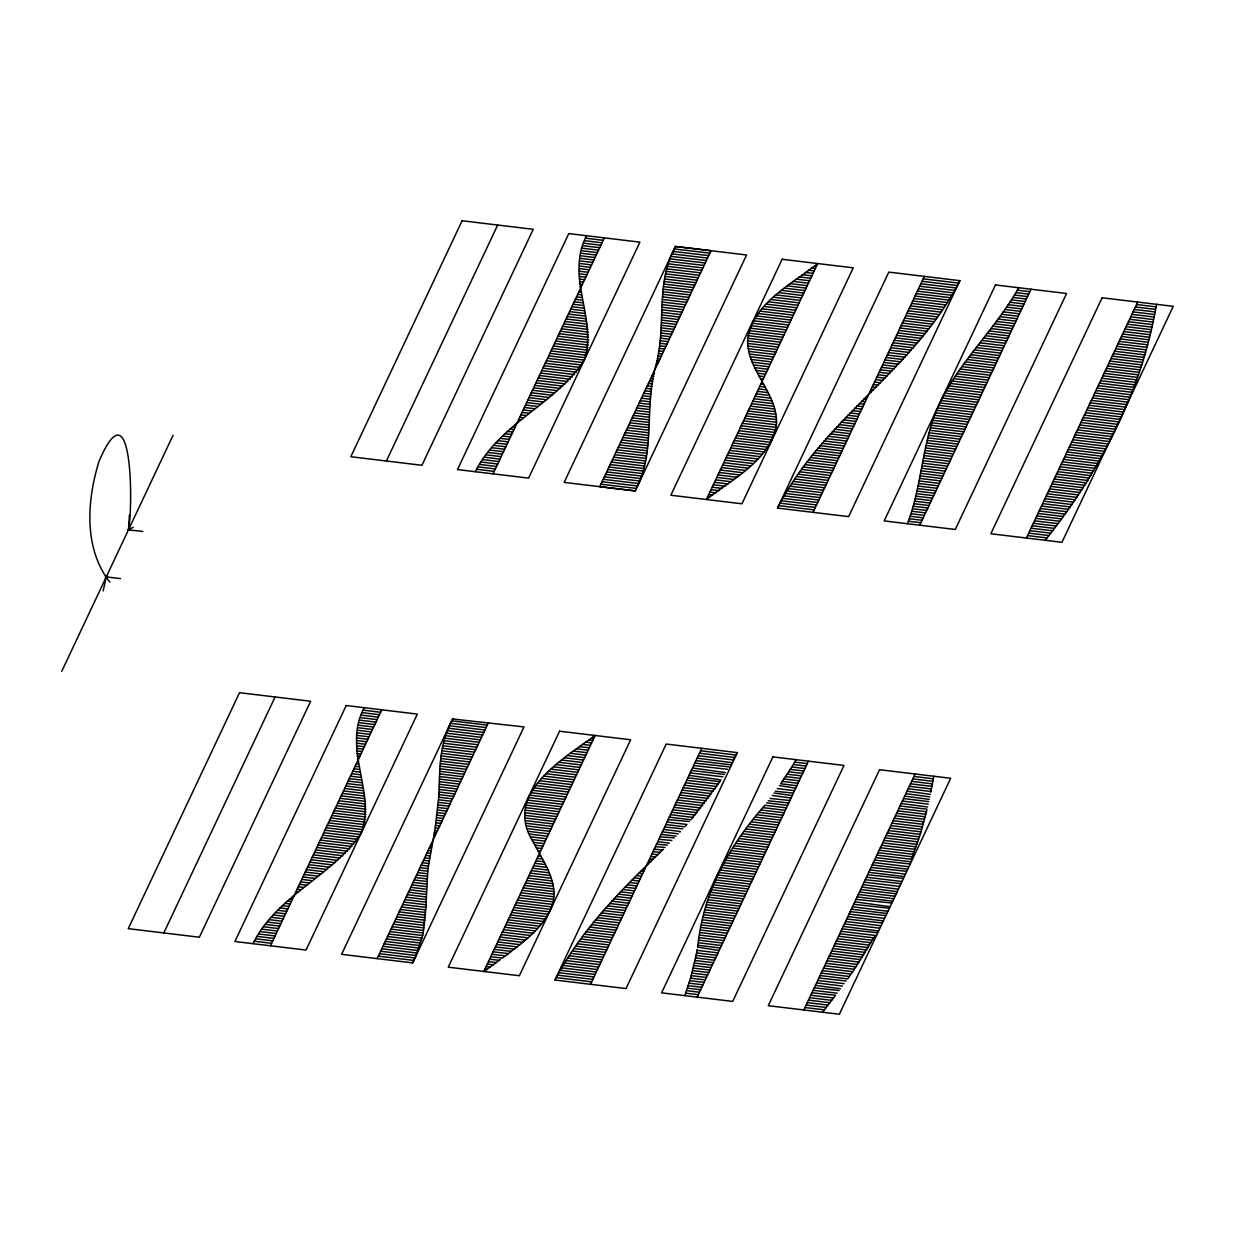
<?xml version="1.0" encoding="UTF-8"?>
<svg xmlns="http://www.w3.org/2000/svg" width="1235" height="1235" viewBox="0 0 1235 1235"><rect width="100%" height="100%" fill="white"/><g stroke="black" fill="none" stroke-linecap="round" stroke-linejoin="round"><path stroke-width="1.5" d="M475.274 471.693C499.449 423.25 555.719 404.215 584.248 360.126C597.848 319.587 565.059 276.609 586.563 235.731M364.248 707.701C341.817 748.534 376.86 792.901 360.913 833.61C331.891 876.557 276.547 895.637 252.959 943.663M594.112 735.365A17.599 11.13 -7.6 0 1 591.997 737.712C559.548 761.053 502.861 795.556 533.659 842.702C543.323 861.798 559.347 882.654 552.153 905.317C544.234 927.392 523.887 941.441 506.149 955.319M434.72 830.8L427.912 869.27L425.967 905.718M439.058 793.657C439.614 770.254 439.567 745.739 450.111 724.204M656.387 363.615C666.437 325.098 655.137 282.383 675.653 246.521L711.005 250.705L599.716 486.683L635.083 490.851C656.649 451.717 643.558 405.219 656.387 363.615L657.684 363.769M425.952 906.366L423.003 934.262L415.454 957.063M435.013 829.21L439.027 794.306M747.576 340.829C751.899 303.239 791.218 284.868 817.678 263.549L706.389 499.511C732.571 478.701 769.899 460.856 776.444 424.825C778.204 393.579 747.731 371.704 747.576 340.829L779.47 344.658M129.413 515.026L128.517 529.707L133.148 527.283M128.579 528.75C132.778 511.491 133.658 380.426 99.047 461.226C86.99 500.298 83.347 547.923 109.822 582.148M933.814 776.244L933.166 779.748M697.821 946.566C702.761 892.998 729.422 845.234 764.588 805.56M907.478 523.717C922.715 484.645 921.557 440.988 939.82 402.934C960.259 360.713 995.904 328.495 1018.767 287.74M434.782 830.476L437.422 830.8M697.698 947.199L719.187 950.425M697.266 949.422L696.633 952.586M930.989 790.848L933.042 780.381M1045.18 540.297C1099.783 471.894 1141.773 391.171 1156.485 304.319M930.928 791.172L930.742 792.114M696.571 952.911L716.856 955.35M696.509 953.219L696.324 954.176M930.295 794.337L906.999 791.203M696.185 954.809L690.828 977.209L684.761 995.642M929.77 796.868L905.842 793.657M929.245 799.4L904.684 796.127M928.211 804.155L902.368 801.036M103.184 590.839L106.272 576.899L120.49 578.613M927.578 806.995L901.21 803.491M927.068 809.203L900.037 805.961M926.775 810.469L919.951 835.308L911.09 859.884M910.334 861.737L875.692 857.569M909.454 863.913L874.534 860.039M908.296 866.692L873.377 862.493M907.246 869.162L872.219 864.948M906.32 871.323L871.061 867.402M903.217 878.425L867.587 874.781M900.871 883.658L865.272 879.691M900.022 885.495L899.605 886.421L864.114 882.161M898.324 889.2L862.941 884.615M897.181 891.655L861.783 887.07M896.764 892.581L896.332 893.492M896.039 894.109L895.607 895.035M61.75 671.3L173.039 435.322M163.807 932.934L275.096 696.972M386.385 460.995L497.674 225.032M270.465 945.778L381.754 709.801M493.058 473.839L604.347 237.861M452.875 718.369L341.586 954.331L412.706 962.899L523.995 726.921L452.689 718.986M377.138 958.622L488.427 722.645M483.811 971.451L595.1 735.489M554.932 980.019L666.221 744.041L737.326 752.609L626.037 988.571L554.932 980.019C581.469 929.276 622.502 888.49 663.349 849.217M777.51 508.079L888.799 272.101L959.904 280.669L848.615 516.631L777.51 508.079C822.217 419.653 915.197 369.08 959.904 280.669M590.484 984.295L701.773 748.317M813.062 512.355L924.351 276.378M697.158 997.139L808.446 761.161M919.735 525.199L1031.024 289.222M803.831 1009.968L915.12 774.005M1026.409 538.028L1137.697 302.066M893.862 898.725L858.31 894.449M450.266 723.895L452.381 719.604M415.315 957.372L412.583 962.883M892.689 901.179L857.152 896.903M891.809 903.017L855.994 899.358M890.034 906.706L854.836 901.812M889.277 908.234L853.678 904.282M887.78 911.307L852.52 906.737M737.326 752.609L733.605 759.293M886.715 913.452L851.347 909.192M796.05 759.664L793.673 763.925M885.634 915.598L850.189 911.646M884.245 918.346L849.032 914.101M883.01 920.801L847.874 916.571M881.898 922.931L846.716 919.025M877.714 930.866L843.243 926.404M876.726 932.703L842.085 928.859M853.323 970.803L875.214 935.435L840.927 931.313M732.895 760.513L733.42 759.602M731.645 762.628L697.142 758.151M730.379 764.758L695.984 760.621M729.113 766.873L694.811 763.076M792.561 765.746L793.302 764.527L806.131 766.071M727.631 769.297L693.653 765.53M792.191 766.348L780.69 783.793L796.853 785.738M725.578 772.616L692.495 767.985M720.962 779.856L689.022 775.364M720.576 780.458L719.588 781.956M719.187 782.558L691.677 818.867M852.706 971.698L823.529 968.178M852.505 971.991L851.038 974.091L822.371 970.648M850.622 974.693L849.773 975.882M779.424 785.599L795.695 788.192M848.707 977.379L849.356 976.484L821.213 973.103M848.291 977.981L847.642 978.876L820.055 975.557M777.294 788.578L794.537 790.662M846.145 980.976L818.898 978.012M775.333 791.264L793.379 793.117M774.021 793.055L792.222 795.572M840.448 988.726L815.424 985.391M772.261 795.448L791.048 798.026M839.105 990.516L814.251 987.846M770.023 798.428L789.891 800.496M837.098 993.187L813.093 990.3M768.216 800.805L788.733 802.951M835.524 995.271L811.935 992.77M835.076 995.873L825.289 1008.655M824.841 1009.257L822.525 1012.221M690.905 819.747L669.308 817.153M689.377 821.507L668.15 819.608M686.784 824.44L666.993 822.062M686.537 824.733L685.487 825.906M684.684 826.786L665.835 824.517M682.832 828.839L664.677 826.987M679.867 832.05L680.408 831.479L663.519 829.441M678.247 833.81L662.361 831.896M674.387 837.886L660.046 836.805M671.871 840.51L658.888 839.275M669.339 843.119L657.715 841.73M667.348 845.157L656.557 844.184M665.063 847.488L655.399 846.639M497.396 961.725L491.221 966.187A63.355 40.045 -7.6 0 1 490.048 967.005L485.772 970.37A20.347 12.859 -7.6 0 0 484.799 971.574M504.266 956.708L505.408 955.875L491.931 954.254M503.51 957.264L502.367 958.098L490.774 956.708M500.468 959.502L498.168 961.17M129.582 529.614L127.467 529.8L142.751 531.42M674.372 248.976L709.847 253.16M673.152 251.415L708.689 255.63M672.01 253.885L707.531 258.084M670.945 256.355L706.374 260.539M669.941 258.825L705.216 262.993M669.015 261.311L704.058 265.448M668.166 263.811L702.9 267.918M667.394 266.312L701.742 270.372M666.668 268.829L700.585 272.827M666.02 271.345L699.411 275.281M665.433 273.861L698.254 277.751M664.909 276.393L697.096 280.206M664.445 278.94L695.938 282.661M664.029 281.487L694.78 285.115M663.658 284.035L693.622 287.57M663.349 286.597L692.464 290.04M663.071 289.16L691.307 292.494M662.855 291.722L690.149 294.949M662.655 294.3L688.991 297.403M662.5 296.879L687.833 299.873M662.361 299.457L686.66 302.328M662.238 302.035L685.502 304.783M662.145 304.613L684.344 307.237M662.053 307.206L683.187 309.692M661.975 309.784L682.029 312.162M661.898 312.378L680.871 314.616M661.821 314.956L679.713 317.071M661.728 317.549L678.555 319.525M661.636 320.127L677.398 321.995M661.528 322.705L676.24 324.45M661.404 325.284L675.066 326.904M661.25 327.862L673.909 329.359M661.08 330.44L672.751 331.814M660.895 333.018L671.593 334.284M660.663 335.58L670.435 336.738M660.416 338.143L669.277 339.193M660.123 340.706L668.12 341.647M659.814 343.268L666.962 344.117M659.475 345.815L665.804 346.572M659.104 348.378L664.646 349.026M658.703 350.925L663.488 351.481M658.286 353.472L662.315 353.951M657.838 356.004L661.157 356.406M657.375 358.551L659.999 358.86M656.881 361.083L658.842 361.315M653.053 373.603L654.349 373.757M651.895 376.073L653.855 376.304M650.737 378.527L653.361 378.836M649.564 380.982L652.898 381.368M648.406 383.437L652.45 383.915M647.248 385.891L652.018 386.462M646.09 388.361L651.632 389.01M644.932 390.816L651.246 391.557M643.775 393.27L650.907 394.119M642.617 395.725L650.598 396.667M641.459 398.195L650.32 399.229M640.301 400.649L650.073 401.807M639.143 403.104L649.842 404.37M637.97 405.559L649.641 406.948M636.812 408.013L649.471 409.511M635.654 410.483L649.332 412.089M634.497 412.938L649.209 414.667M633.339 415.392L649.101 417.26M632.181 417.847L649.008 419.838M631.023 420.317L648.915 422.432M629.865 422.771L648.838 425.01M628.708 425.226L648.761 427.603M627.55 427.68L648.684 430.181M626.392 430.135L648.591 432.759M625.219 432.605L648.498 435.353M624.061 435.06L648.375 437.931M622.903 437.514L648.236 440.509M621.745 439.969L648.082 443.087M620.587 442.439L647.881 445.665M619.43 444.893L647.649 448.228M618.272 447.348L647.387 450.79M617.114 449.802L647.078 453.353M615.956 452.257L646.708 455.9M614.798 454.727L646.291 458.447M613.625 457.182L645.828 460.979M612.467 459.636L645.303 463.511M611.31 462.091L644.716 466.043M610.152 464.561L644.068 468.559M608.994 467.015L643.342 471.075M607.836 469.47L642.571 473.576M606.678 471.924L641.721 476.077M605.52 474.379L640.795 478.562M604.363 476.849L639.792 481.033M603.205 479.304L638.727 483.502M602.047 481.758L637.584 485.957M600.874 484.213L636.365 488.412M585.699 238.216L603.174 240.331M814.56 265.772L816.567 266.004M923.193 278.848L958.53 283.093M1017.331 290.179L1029.867 291.676M1136.54 304.52L1155.991 306.867M584.865 240.717L602.016 242.786M811.457 267.995L815.409 268.474M922.036 281.302L957.14 285.517M1015.88 292.602L1028.709 294.131M1135.382 306.975L1155.497 309.398M584.093 243.218L600.858 245.24M808.354 270.218L814.251 270.928M920.878 283.757L955.72 287.956M1014.398 295.011L1027.551 296.601M1134.209 309.429L1155.003 311.93M583.368 245.734L599.701 247.695M805.251 272.441L813.093 273.383M919.72 286.211L954.3 290.379M1012.885 297.434L1026.393 299.055M1133.051 311.899L1154.493 314.477M582.704 248.25L598.543 250.165M802.179 274.664L811.92 275.837M918.562 288.681L952.864 292.803M1011.357 299.843L1025.22 301.51M1131.893 314.354L1153.999 317.009M582.086 250.782L597.385 252.619M799.122 276.902L810.762 278.292M917.404 291.136L951.413 295.227M1009.782 302.251L1024.062 303.964M1130.735 316.808L1153.49 319.541M581.531 253.299L596.227 255.074M796.096 279.125L809.604 280.762M916.231 293.59L949.931 297.65M1008.192 304.659L1022.904 306.434M1129.577 319.263L1152.981 322.088M581.021 255.846L595.069 257.528M793.102 281.364L808.446 283.216M915.073 296.045L948.434 300.059M1006.571 307.067L1021.746 308.889M1128.419 321.717L1152.456 324.62M580.589 258.393L593.912 259.983M790.153 283.618L807.289 285.671M913.915 298.5L946.936 302.482M1004.935 309.46L1020.589 311.344M1127.262 324.188L1151.931 327.151M580.203 260.94L592.754 262.453M787.251 285.856L806.131 288.125M912.758 300.969L945.392 304.891M1003.268 311.853L1019.431 313.798M1126.104 326.642L1151.39 329.683M579.879 263.503L591.596 264.907M784.379 288.11L804.973 290.596M911.6 303.424L943.849 307.299M1001.57 314.246L1018.273 316.253M1124.946 329.097L1150.835 332.215M579.632 266.065L590.423 267.362M781.585 290.364L803.815 293.05M910.442 305.879L942.259 309.707M999.856 316.639L1017.115 318.723M1123.788 331.551L1150.264 334.747M579.431 268.643L589.265 269.817M778.837 292.633L802.657 295.505M909.284 308.333L940.669 312.115M998.127 319.031L1015.957 321.177M1122.615 334.021L1149.692 337.278M579.308 271.221L588.107 272.287M776.167 294.918L801.5 297.959M908.126 310.803L939.048 314.524M996.383 321.424L1014.799 323.632M1121.457 336.476L1149.09 339.795M579.23 273.815L586.949 274.741M773.573 297.203L800.342 300.414M906.969 313.258L937.396 316.916M994.607 323.802L1013.626 326.086M1120.299 338.93L1148.473 342.327M579.23 276.408L585.791 277.196M771.057 299.488L799.168 302.884M905.811 315.712L935.713 319.309M992.817 326.179L1012.468 328.556M1119.142 341.385L1147.84 344.843M579.292 279.017L584.634 279.65M768.633 301.803L798.011 305.338M904.653 318.167L934.015 321.702M991.026 328.572L1011.311 331.011M1117.984 343.839L1147.191 347.359M579.416 281.626L583.476 282.12M766.302 304.119L796.853 307.793M903.48 320.621L932.286 324.095M989.204 330.949L1010.153 333.465M1116.826 346.309L1146.512 349.875M579.601 284.251L582.318 284.575M764.079 306.45L795.695 310.247M902.322 323.091L930.526 326.472M987.383 333.326L1008.995 335.92M1115.668 348.764L1145.818 352.392M579.863 286.875L581.16 287.029M761.98 308.796L794.537 312.717M901.164 325.546L928.735 328.865M985.545 335.704L1007.837 338.39M1114.51 351.219L1145.107 354.908M759.988 311.143L793.379 315.172M900.006 328.001L926.929 331.242M983.708 338.081L1006.679 340.845M1113.352 353.673L1144.366 357.409M578.829 291.939L580.527 292.155M758.136 313.52L792.222 317.627M898.848 330.455L925.077 333.62M981.871 340.459L1005.522 343.299M1112.195 356.143L1143.625 359.925M577.671 294.409L580.944 294.795M756.407 315.913L791.064 320.081M897.691 332.925L923.209 335.997M980.019 342.821L1004.364 345.754M1111.037 358.598L1142.838 362.426M576.513 296.863L581.392 297.45M754.801 318.321L789.906 322.536M896.533 335.38L921.31 338.359M978.166 345.198L1003.206 348.208M1109.864 361.052L1142.035 364.927M575.356 299.318L581.901 300.105M753.365 320.745L788.748 325.006M895.375 337.834L919.38 340.721M976.329 347.575L1002.048 350.678M1108.706 363.507L1141.217 367.428M574.198 301.772L582.426 302.76M752.069 323.184L787.59 327.46M894.217 340.289L917.42 343.083M974.477 349.953L1000.875 353.133M1107.548 365.961L1140.384 369.913M573.04 304.242L582.997 305.431M750.926 325.639L786.417 329.915M893.059 342.743L915.428 345.445M972.64 352.33L999.717 355.587M1106.39 368.431L1139.519 372.414M571.882 306.697L583.584 308.102M749.954 328.124L785.259 332.369M891.886 345.213L913.421 347.791M970.818 354.707L998.559 358.042M1105.232 370.886L1138.624 374.9M570.724 309.151L584.186 310.772M749.136 330.625L784.101 334.839M890.728 347.668L911.368 350.153M969.012 357.085L997.401 360.512M1104.075 373.341L1137.728 377.401M569.567 311.606L584.788 313.443M748.503 333.141L782.944 337.294M889.571 350.123L909.3 352.5M967.206 359.462L996.244 362.966M1102.917 375.795L1136.802 379.886M568.409 314.06L585.375 316.114M748.024 335.688L781.786 339.749M888.413 352.577L907.2 354.846M965.415 361.855L995.086 365.421M1101.759 378.265L1135.86 382.356M567.251 316.53L585.961 318.784M747.715 338.251L780.628 342.203M887.255 355.047L905.085 357.193M963.655 364.232L993.928 367.876M1100.601 380.72L1134.888 384.841M566.078 318.985L586.517 321.44M886.097 357.502L902.939 359.524M961.911 366.625L992.77 370.33M1099.443 383.174L1133.915 387.327M564.92 321.44L587.026 324.095M747.623 343.423L778.312 347.128M884.939 359.956L900.763 361.855M960.197 369.018L991.612 372.8M1098.285 385.629L1132.912 389.797M563.762 323.894L587.505 326.75M747.823 346.047L777.155 349.582M883.781 362.411L898.571 364.201M958.499 371.411L990.455 375.255M1097.112 388.099L1131.893 392.282M562.604 326.364L587.906 329.405M748.194 348.687L775.997 352.037M882.624 364.865L896.363 366.533M956.847 373.804L989.297 377.709M1095.954 390.553L1130.874 394.752M561.446 328.819L588.246 332.045M748.719 351.357L774.824 354.491M881.466 367.335L894.125 368.848M955.211 376.212L988.124 380.164M1094.797 393.008L1129.824 397.222M560.289 331.273L588.493 334.67M749.398 354.028L773.666 356.961M880.308 369.79L891.886 371.179M953.605 378.605L986.966 382.634M1093.639 395.462L1128.775 399.692M559.131 333.728L588.647 337.278M750.216 356.73L772.508 359.416M879.135 372.244L889.617 373.51M952.046 381.028L985.808 385.088M1092.481 397.917L1127.694 402.162M557.973 336.182L588.694 339.887M751.173 359.447L771.35 361.87M877.977 374.699L887.332 375.826M950.518 383.437L984.65 387.543M1091.323 400.387L1126.613 404.632M556.815 338.652L588.616 342.481M752.254 362.164L770.192 364.325M876.819 377.169L885.032 378.157M949.036 385.86L983.492 389.998M1090.165 402.842L1125.517 407.102M555.657 341.107L588.431 345.044M753.443 364.912L769.034 366.78M875.661 379.624L882.716 380.473M947.585 388.284L982.334 392.452M1089.008 405.296L1124.421 409.557M554.5 343.562L588.107 347.606M754.724 367.659L767.877 369.25M874.504 382.078L880.401 382.788M946.18 390.708L981.177 394.922M1087.85 407.751L1123.31 412.027M553.326 346.016L587.644 350.153M756.098 370.423L766.719 371.704M873.346 384.533L878.07 385.104M944.821 393.147L980.019 397.377M1086.692 410.221L1122.183 414.481M552.168 348.486L587.026 352.67M757.534 373.202L765.561 374.159M872.188 386.987L875.738 387.42M943.509 395.57L978.861 399.831M1085.519 412.675L1121.056 416.951M551.011 350.941L586.255 355.186M759.016 375.965L764.403 376.613M871.03 389.457L873.392 389.735M942.228 398.025L977.703 402.286M1084.361 415.13L1119.913 419.406M549.853 353.395L585.328 357.671M760.544 378.759L763.245 379.083M869.872 391.912L871.061 392.051M941.008 400.48L976.53 404.756M1083.203 417.584L1118.756 421.861M548.695 355.85L584.248 360.126M939.82 402.934L975.372 407.21M1082.045 420.039L1117.598 424.331M547.537 358.304L583.013 362.581M760.914 383.992L763.616 384.317M866.368 396.682L867.541 396.821M938.677 405.389L974.214 409.665M1080.887 422.509L1116.44 426.785M546.379 360.774L581.623 365.004M759.757 386.447L765.129 387.095M864.021 398.998L866.383 399.291M937.597 407.859L973.057 412.119M1079.73 424.963L1115.267 429.24M545.222 363.229L580.064 367.428M758.599 388.901L766.626 389.874M861.675 401.313L865.226 401.745M936.547 410.329L971.899 414.574M1078.572 427.418L1114.093 431.694M544.064 365.683L578.366 369.821M757.441 391.372L768.062 392.637M859.344 403.629L864.068 404.2M935.543 412.799L970.741 417.044M1077.414 429.873L1112.905 434.149M542.906 368.138L576.513 372.183M756.283 393.826L769.436 395.401M857.013 405.944L862.91 406.655M934.586 415.284L969.583 419.499M1076.256 432.343L1111.716 436.603M541.733 370.608L574.522 374.545M755.125 396.281L770.717 398.164M854.697 408.26L861.752 409.109M933.675 417.77L968.425 421.953M1075.098 434.797L1110.512 439.058M540.575 373.063L572.392 376.891M753.967 398.735L771.906 400.896M852.382 410.591L860.594 411.579M932.811 420.271L967.267 424.408M1073.941 437.252L1109.292 441.512M539.417 375.517L570.138 379.222M752.81 401.205L772.986 403.629M850.081 412.907L859.437 414.034M931.977 422.756L966.11 426.878M1072.767 439.706L1108.073 443.952M538.259 377.972L567.776 381.522M751.652 403.66L773.944 406.346M847.797 415.238L858.279 416.488M931.175 425.272L964.952 429.332M1071.61 442.161L1106.838 446.406M537.101 380.426L565.306 383.823M750.479 406.114L774.762 409.032M845.543 417.554L857.121 418.943M930.434 427.773L963.779 431.787M1070.452 444.631L1105.587 448.861M535.944 382.896L562.728 386.123M749.321 408.569L775.441 411.718M843.289 419.885L855.963 421.413M929.708 430.289L962.621 434.241M1069.294 447.085L1104.322 451.3M534.786 385.351L560.088 388.392M748.163 411.039L775.966 414.373M841.05 422.216L854.79 423.867M929.013 432.79L961.463 436.696M1068.136 449.54L1103.056 453.739M533.628 387.805L557.356 390.661M747.005 413.493L776.336 417.013M838.843 424.547L853.632 426.322M928.365 435.322L960.305 439.166M1066.978 451.995L1101.759 456.178M532.47 390.26L554.577 392.931M745.847 415.948L776.537 419.638M836.651 426.878L852.474 428.777M927.732 437.838L959.147 441.621M1065.82 454.465L1100.462 458.633M531.312 392.73L551.736 395.185M744.69 418.403L776.568 422.246M834.474 429.209L851.316 431.247M927.13 440.37L957.989 444.075M1064.663 456.919L1099.135 461.072M530.155 395.185L548.865 397.438M743.532 420.857L776.444 424.825M832.328 431.555L850.159 433.701M926.559 442.886L956.832 446.53M1063.505 459.374L1097.792 463.495M528.981 397.639L545.963 399.677M742.374 423.327L776.136 427.387M830.213 433.886L849.001 436.156M926.003 445.418L955.674 449M1062.347 461.828L1096.448 465.935M527.824 400.094L543.045 401.931M741.216 425.782L775.657 429.919M828.114 436.233L847.843 438.61M925.478 447.95L954.516 451.454M1061.189 464.283L1095.074 468.374M526.666 402.548L540.127 404.169M740.058 428.236L775.024 432.451M826.045 438.579L846.685 441.065M924.953 450.497L953.358 453.909M1060.016 466.753L1093.67 470.797M525.508 405.018L537.21 406.423M738.9 430.691L774.206 434.952M823.992 440.941L845.527 443.535M924.444 453.029L952.185 456.363M1058.858 469.207L1092.265 473.221M524.35 407.473L534.307 408.677M737.727 433.161L773.233 437.422M821.985 443.288L844.37 445.989M923.95 455.561L951.027 458.818M1057.7 471.662L1090.829 475.645M523.192 409.927L531.42 410.915M736.569 435.615L772.091 439.892M819.994 445.65L843.212 448.444M923.471 458.108L949.869 461.288M1056.543 474.116L1089.378 478.068M522.034 412.382L528.565 413.169M735.412 438.07L770.794 442.331M818.033 448.012L842.038 450.898M922.993 460.64L948.712 463.742M1055.385 476.587L1087.896 480.492M520.877 414.852L525.755 415.439M734.254 440.524L769.343 444.754M816.103 450.374L840.881 453.368M922.53 463.187L947.554 466.197M1054.227 479.041L1086.399 482.916M519.719 417.306L522.976 417.692M733.096 442.979L767.753 447.163M814.205 452.751L839.723 455.823M922.051 465.734L946.396 468.652M1053.069 481.496L1084.87 485.324M518.561 419.761L520.244 419.962M731.938 445.449L766.024 449.54M812.337 455.113L838.565 458.278M921.588 468.266L945.238 471.122M1051.911 483.95L1083.342 487.732M730.78 447.904L764.172 451.917M810.484 457.49L837.407 460.732M921.109 470.813L944.08 473.576M1050.753 486.405L1081.767 490.141M514.933 424.516L516.23 424.67M729.623 450.358L762.18 454.279M808.678 459.868L836.249 463.187M920.631 473.345L942.922 476.031M1049.596 488.875L1080.193 492.549M512.371 426.816L515.072 427.14M728.465 452.813L760.081 456.626M806.887 462.26L835.092 465.657M920.152 475.892L941.765 478.485M1048.422 491.329L1078.587 494.957M509.87 429.101L513.914 429.595M727.307 455.283L757.858 458.957M805.127 464.638L833.934 468.111M919.658 478.424L940.607 480.94M1047.265 493.784L1076.951 497.365M507.415 431.416L512.757 432.049M726.149 457.737L755.527 461.272M803.398 467.031L832.776 470.566M919.149 480.971L939.434 483.41M1046.107 496.238L1075.314 499.758M505.038 433.717L511.599 434.504M724.976 460.192L753.103 463.573M801.7 469.423L831.618 473.02M918.624 483.502L938.276 485.864M1044.949 498.708L1073.647 502.151M502.722 436.032L510.441 436.974M723.818 462.646L750.587 465.873M800.033 471.816L830.445 475.49M918.099 486.034L937.118 488.319M1043.791 501.163L1071.965 504.544M500.468 438.363L509.283 439.428M722.66 465.101L747.993 468.158M798.381 474.225L829.287 477.945M917.543 488.566L935.96 490.774M1042.633 503.618L1070.251 506.937M498.276 440.694L508.125 441.883M721.502 467.571L745.322 470.427M796.745 476.617L828.129 480.4M916.987 491.098L934.802 493.244M1041.476 506.072L1068.537 509.329M496.161 443.041L506.967 444.338M720.345 470.026L742.575 472.696M795.155 479.026L826.971 482.854M916.401 493.614L933.645 495.698M1040.318 508.527L1066.793 511.722M494.093 445.387L505.81 446.808M719.187 472.48L739.78 474.966M793.58 481.434L825.814 485.309M915.783 496.146L932.487 498.153M1039.16 510.997L1065.049 514.115M492.101 447.749L504.636 449.262M718.029 474.935L736.909 477.219M792.021 483.842L824.656 487.779M915.166 498.662L931.329 500.607M1038.002 513.451L1063.289 516.492M490.171 450.111L503.479 451.717M716.871 477.405L734.007 479.458M790.493 486.266L823.498 490.233M914.502 501.178L930.171 503.077M1036.844 515.906L1061.513 518.87M488.288 452.489L502.321 454.171M715.713 479.859L731.043 481.696M788.98 488.674L822.34 492.688M913.838 503.695L929.013 505.532M1035.671 518.36L1059.723 521.263M486.466 454.866L501.163 456.626M714.556 482.314L728.063 483.935M787.482 491.098L821.182 495.142M913.128 506.211L927.855 507.986M1034.513 520.83L1057.916 523.64M484.707 457.243L500.005 459.096M713.382 484.768L725.038 486.173M786.016 493.506L820.025 497.612M912.403 508.727L926.682 510.441M1033.355 523.285L1056.11 526.017M483.008 459.636L498.847 461.55M712.225 487.223L721.981 488.396M784.549 495.93L818.867 500.067M911.662 511.228L925.524 512.895M1032.198 525.74L1054.304 528.395M481.357 462.044L497.69 464.005M711.067 489.693L718.909 490.635M783.113 498.353L817.693 502.521M910.874 513.729L924.367 515.365M1031.04 528.194L1052.482 530.772M479.767 464.453L496.532 466.46M709.909 492.147L715.806 492.858M781.693 500.792L816.536 504.976M910.071 516.23L923.209 517.82M1029.882 530.649L1050.661 533.149M478.223 466.861L495.374 468.929M708.751 494.602L712.703 495.081M780.288 503.216L815.378 507.431M909.238 518.731L922.051 520.275M1028.724 533.119L1048.839 535.542M476.725 469.269L494.216 471.384M707.593 497.057L709.6 497.304M778.884 505.64L814.22 509.901M908.373 521.232L920.893 522.729M1027.566 535.573L1047.018 537.92M363.229 710.171L380.596 712.271M451.778 720.839L487.269 725.099M591.982 737.712L593.942 737.943M700.615 750.787L736.06 755.048M794.753 762.119L807.289 763.616M913.962 776.46L933.351 778.791M362.364 712.672L379.438 714.725M450.559 723.278L486.111 727.569M588.879 739.935L592.785 740.398M699.458 753.242L734.655 757.472M912.788 778.914L932.857 781.323M361.562 715.173L378.28 717.18M449.416 725.748L484.954 730.024M585.776 742.158L591.627 742.852M698.3 755.696L733.25 759.911M791.82 766.95L804.973 768.54M911.631 781.369L932.363 783.87M360.805 717.674L377.123 719.635M448.336 728.218L483.796 732.479M582.673 744.381L590.469 745.322M790.307 769.374L803.8 770.995M910.473 783.839L931.869 786.402M360.111 720.19L375.965 722.104M447.348 730.688L482.638 734.933M579.601 746.604L589.311 747.777M788.764 771.782L802.642 773.45M909.315 786.294L931.375 788.949M359.478 722.707L374.807 724.559M446.422 733.173L481.48 737.388M576.544 748.842L588.153 750.232M787.204 774.191L801.484 775.904M908.157 788.748L930.866 791.481M358.906 725.238L373.649 727.014M445.573 735.674L480.322 739.858M573.519 751.065L586.995 752.686M785.614 776.599L800.326 778.374M358.397 727.77L372.491 729.468M444.785 738.175L479.165 742.312M570.524 753.304L585.822 755.156M783.993 779.007L799.168 780.829M357.934 730.317L371.334 731.923M444.075 740.691L477.991 744.767M567.56 755.542L584.664 757.611M691.338 770.439L724.451 774.438M782.357 781.4L798.011 783.283M357.563 732.864L370.176 734.393M443.427 743.208L476.833 747.221M564.642 757.796L583.507 760.065M690.18 772.909L722.907 776.846M903.526 798.582L928.766 801.623M357.239 735.427L369.003 736.847M442.84 745.739L475.676 749.691M561.786 760.05L582.349 762.52M356.992 737.99L367.845 739.302M442.315 748.271L474.518 752.146M558.976 762.304L581.191 764.974M687.864 777.818L719.789 781.662M356.807 740.568L366.687 741.756M441.852 750.803L473.36 754.6M556.229 764.573L580.033 767.444M686.706 780.273L718.183 784.071M356.683 743.161L365.529 744.226M441.435 753.35L472.202 757.055M553.558 766.842L578.875 769.899M685.548 782.743L716.562 786.463M898.879 808.416L926.482 811.735M356.637 745.755L364.371 746.681M441.065 755.913L471.044 759.51M550.949 769.127L577.718 772.354M684.391 785.198L714.911 788.872M897.721 810.87L925.864 814.251M356.653 748.348L363.214 749.136M440.756 758.475L469.887 761.98M548.433 771.427L576.56 774.808M683.217 787.652L713.228 791.264M896.564 813.325L925.231 816.783M356.745 750.957L362.056 751.59M440.494 761.038L468.729 764.434M546.009 773.727L575.402 777.278M682.06 790.107L711.53 793.657M895.406 815.779L924.583 819.299M356.9 753.566L360.898 754.06M440.262 763.601L467.571 766.889M543.678 776.059L574.229 779.733M680.902 792.561L709.801 796.05M766.642 802.889L787.575 805.405M894.248 818.249L923.919 821.815M357.1 756.19L359.74 756.515M440.061 766.179L466.413 769.343M541.455 778.374L573.071 782.187M679.744 795.031L708.041 798.428M764.805 805.266L786.417 807.86M893.09 820.704L923.224 824.332M357.378 758.83L358.582 758.969M439.907 768.757L465.24 771.813M539.34 780.721L571.913 784.642M678.586 797.486L706.25 800.82M762.983 807.644L785.259 810.33M891.932 823.158L922.514 826.848M439.768 771.335L464.082 774.268M537.348 783.083L570.755 787.096M677.428 799.94L704.429 803.198M761.13 810.021L784.101 812.784M890.775 825.613L921.773 829.349M356.251 763.878L358.088 764.11M439.66 773.928L462.924 776.722M535.481 785.46L569.597 789.566M676.271 802.395L702.591 805.575M759.293 812.398L782.944 815.239M889.617 828.083L921.032 831.865M355.093 766.348L358.505 766.75M439.567 776.506L461.767 779.177M533.752 787.837L568.44 792.021M675.113 804.865L700.708 807.937M757.441 814.76L781.786 817.693M888.444 830.538L920.245 834.366M353.936 768.803L358.984 769.405M439.49 779.1L460.609 781.631M532.146 790.246L567.282 794.476M673.955 807.32L698.809 810.314M755.588 817.138L780.628 820.148M887.286 832.992L919.457 836.867M352.778 771.258L359.478 772.06M439.413 781.693L459.451 784.101M530.695 792.669L566.124 796.93M672.797 809.774L696.88 812.676M753.751 819.515L779.455 822.618M886.128 835.447L918.639 839.368M351.62 773.712L360.018 774.731M439.351 784.271L458.293 786.556M529.398 795.108L564.966 799.4M671.639 812.229L694.919 815.038M751.899 821.892L778.297 825.073M884.97 837.901L917.79 841.853M350.462 776.182L360.574 777.386M439.274 786.865L457.135 789.011M528.271 797.578L563.808 801.855M670.466 814.683L692.928 817.4M750.062 824.27L777.139 827.527M883.812 840.371L916.926 844.354M349.304 778.637L361.145 780.057M439.197 789.458L455.977 791.465M527.283 800.048L562.651 804.309M748.24 826.647L775.981 829.982M882.654 842.826L916.046 846.839M348.147 781.091L361.731 782.728M439.12 792.036L454.82 793.935M526.481 802.549L561.477 806.764M746.419 829.025L774.824 832.452M881.497 845.28L915.15 849.325M346.989 783.546L362.303 785.398M439.012 794.63L453.662 796.39M525.832 805.081L560.319 809.218M744.628 831.402L773.666 834.906M880.339 847.735L914.224 851.826M345.831 786L362.874 788.053M438.888 797.208L452.489 798.844M525.369 807.613L559.162 811.688M742.837 833.795L772.508 837.361M879.181 850.205L913.283 854.296M344.658 788.47L363.43 790.724M438.734 799.786L451.331 801.299M525.06 810.175L558.004 814.143M741.077 836.172L771.35 839.815M878.023 852.659L912.31 856.781M343.5 790.925L363.954 793.379M438.564 802.364L450.173 803.769M524.937 812.754L556.846 816.597M739.333 838.565L770.192 842.27M876.865 855.114L911.337 859.267M342.342 793.379L364.449 796.035M438.363 804.942L449.015 806.223M524.983 815.362L555.688 819.052M737.619 840.958L769.034 844.74M341.184 795.834L364.881 798.69M438.132 807.505L447.857 808.678M525.184 817.987L554.53 821.522M661.204 834.351L676.039 836.141M735.921 843.351L767.877 847.195M340.026 798.304L365.267 801.33M437.885 810.067L446.7 811.133M525.554 820.627L553.373 823.977M734.254 845.743L766.703 849.649M338.869 800.759L365.591 803.97M437.591 812.63L445.542 813.587M526.095 823.282L552.215 826.431M732.633 848.152L765.546 852.104M337.711 803.213L365.838 806.594M437.267 815.193L444.384 816.057M526.774 825.968L551.057 828.886M731.027 850.545L764.388 854.574M336.553 805.668L365.977 809.218M436.912 817.755L443.226 818.512M527.592 828.67L549.884 831.34M729.468 852.968L763.23 857.028M869.903 869.857L905.116 874.102M335.395 808.122L366.039 811.812M436.542 820.302L442.068 820.966M528.549 831.371L548.726 833.81M727.94 855.376L762.072 859.483M868.745 872.327L904.035 876.572M334.237 810.592L365.977 814.405M436.125 822.85L440.895 823.421M529.63 834.104L547.568 836.265M654.241 849.109L662.485 850.097M726.458 857.8L760.914 861.937M333.079 813.047L365.792 816.983M435.693 825.397L439.737 825.891M530.818 836.851L546.41 838.719M653.083 851.563L660.169 852.412M725.007 860.224L759.757 864.392M866.43 877.236L901.843 881.497M331.906 815.501L365.483 819.546M435.245 827.944L438.579 828.345M532.1 839.599L545.252 841.174M651.926 854.018L657.838 854.728M723.602 862.647L758.599 866.862M330.748 817.956L365.02 822.093M533.474 842.363L544.095 843.644M650.768 856.472L655.507 857.044M722.243 865.071L757.441 869.317M329.591 820.426L364.418 824.609M434.288 833.023L436.264 833.255M534.909 845.126L542.937 846.099M649.61 858.927L653.176 859.359M720.931 867.51L756.283 871.771M328.433 822.88L363.661 827.11M433.794 835.555L435.106 835.709M536.391 847.905L541.779 848.553M648.452 861.397L650.83 861.675M719.65 869.965L755.11 874.226M327.275 825.335L362.75 829.611M537.92 850.683L540.621 851.008M647.294 863.852L648.483 863.991M718.43 872.419L753.952 876.696M860.625 889.524L896.178 893.8M326.117 827.79L361.67 832.066M717.242 874.874L752.794 879.15M859.467 891.979L895.02 896.27M324.959 830.244L360.435 834.52M538.306 855.932L540.992 856.256M643.775 868.622L644.963 868.761M716.099 877.329L751.636 881.605M323.802 832.714L359.03 836.944M430.475 845.543L431.771 845.713M537.132 858.387L542.52 859.035M641.428 870.937L643.806 871.231M715.019 879.799L750.479 884.059M322.644 835.169L357.471 839.352M429.317 848.013L431.277 848.244M535.975 860.841L544.002 861.814M639.082 873.253L642.648 873.685M713.969 882.269L749.321 886.514M321.486 837.623L355.757 841.745M428.144 850.467L430.799 850.776M534.817 863.296L545.438 864.577M636.751 875.569L641.49 876.14M712.965 884.739L748.163 888.984M320.328 840.078L353.889 844.122M426.986 852.922L430.336 853.323M533.659 865.766L546.812 867.341M634.419 877.884L640.332 878.594M712.008 887.224L747.005 891.438M319.155 842.548L351.882 846.484M425.828 855.376L429.873 855.87M532.501 868.22L548.093 870.088M632.088 880.2L639.174 881.049M711.098 889.709L745.847 893.893M317.997 845.002L349.752 848.816M424.67 857.831L429.44 858.418M531.343 870.675L549.282 872.836M629.773 882.516L638.016 883.519M710.233 892.21L744.69 896.348M316.839 847.457L347.483 851.147M423.512 860.301L429.039 860.965M530.185 873.13L550.362 875.569M627.473 884.847L636.859 885.974M709.399 894.696L743.532 898.818M315.681 849.912L345.121 853.462M422.355 862.756L428.668 863.512M529.028 875.6L551.319 878.27M625.188 887.162L635.701 888.428M708.597 897.212L742.358 901.272M314.524 852.366L342.651 855.762M421.197 865.21L428.313 866.075M527.87 878.054L552.153 880.972M622.919 889.493L634.543 890.883M707.84 899.713L741.201 903.727M313.366 854.836L340.088 858.047M420.039 867.665L427.989 868.622M526.712 880.509L552.832 883.658M620.665 891.809L633.37 893.353M707.13 902.229L740.043 906.181M312.208 857.291L337.448 860.332M418.881 870.135L427.696 871.184M525.554 882.963L553.357 886.313M618.426 894.14L632.212 895.807M706.435 904.73L738.885 908.636M845.558 921.48L880.462 925.679M311.05 859.745L334.747 862.601M417.723 872.589L427.433 873.762M524.381 885.418L553.728 888.953M616.203 896.471L631.054 898.262M705.787 907.262L737.727 911.106M844.4 923.934L879.181 928.118M309.892 862.2L331.983 864.87M416.55 875.044L427.202 876.325M523.223 887.888L553.944 891.577M614.011 898.802L629.896 900.716M705.154 909.778L736.569 913.56M308.735 864.67L329.174 867.124M415.392 877.498L427.001 878.903M522.065 890.342L553.975 894.186M611.834 901.149L628.738 903.186M704.552 912.31L735.412 916.015M307.561 867.124L326.333 869.378M414.234 879.953L426.831 881.481M520.908 892.797L553.851 896.764M609.689 903.48L627.581 905.641M703.981 914.826L734.254 918.47M306.403 869.579L323.462 871.632M413.077 882.423L426.692 884.059M519.75 895.251L553.558 899.327M607.574 905.826L626.423 908.096M703.425 917.358L733.096 920.939M839.769 933.768L873.855 937.874M305.246 872.034L320.575 873.886M411.919 884.878L426.569 886.637M518.592 897.721L553.079 901.859M605.459 908.173L625.265 910.55M702.885 919.89L731.938 923.394M838.596 936.223L872.481 940.314M304.088 874.488L317.673 876.124M410.761 887.332L426.461 889.231M517.434 900.176L552.446 904.39M603.39 910.519L624.107 913.005M702.375 922.437L730.78 925.849M837.438 938.693L871.092 942.737M302.93 876.958L314.771 878.378M409.603 889.787L426.368 891.809M516.276 902.631L551.628 906.891M601.352 912.866L622.949 915.475M701.866 924.969L729.607 928.303M836.28 941.147L869.672 945.161M301.772 879.413L311.884 880.632M408.445 892.257L426.291 894.402M515.119 905.085L550.656 909.361M599.33 915.228L621.776 917.929M701.372 927.5L728.449 930.758M835.122 943.602L868.236 947.585M300.614 881.867L309.012 882.886M407.288 894.711L426.229 896.98M513.961 907.54L549.513 911.831M597.339 917.59L620.618 920.384M700.893 930.048L727.292 933.228M833.965 946.056L866.785 950.008M299.457 884.322L306.156 885.14M406.13 897.166L426.152 899.574M512.787 910.01L548.216 914.27M595.378 919.936L619.461 922.838M700.415 932.579L726.134 935.682M832.807 948.526L865.303 952.432M298.299 886.792L303.331 887.394M404.972 899.62L426.09 902.167M511.63 912.464L546.765 916.694M593.448 922.313L618.303 925.308M699.952 935.127L724.976 938.137M831.649 950.981L863.805 954.856M297.141 889.246L300.537 889.648M403.799 902.075L425.998 904.761M510.472 914.919L545.175 919.102M591.534 924.675L617.145 927.763M699.473 937.674L723.818 940.591M830.491 953.435L862.292 957.264M295.983 891.701L297.805 891.917M402.641 904.545L425.905 907.339M509.314 917.373L543.431 921.48M589.666 927.053L615.987 930.217M699.01 940.205L722.66 943.061M829.333 955.89L860.749 959.672M401.483 906.999L425.797 909.917M508.156 919.843L541.563 923.857M587.829 929.43L614.829 932.672M698.531 942.753L721.502 945.516M828.176 958.345L859.174 962.08M292.463 896.471L293.652 896.61M400.325 909.454L425.674 912.511M506.998 922.298L539.571 926.219M586.008 931.808L613.671 935.127M698.053 945.284L720.345 947.971M827.018 960.815L857.599 964.489M289.87 898.756L292.494 899.08M399.167 911.909L425.504 915.089M505.841 924.753L537.457 928.566M584.217 934.185L612.514 937.597M825.845 963.269L855.979 966.897M287.338 901.056L291.337 901.535M398.01 914.379L425.319 917.651M504.683 927.207L535.234 930.881M582.457 936.578L611.356 940.051M697.08 950.363L718.014 952.88M824.687 965.724L854.358 969.29M284.868 903.356L290.179 903.989M396.852 916.833L425.087 920.229M503.525 929.662L532.902 933.212M580.728 938.955L610.198 942.506M282.46 905.656L289.021 906.444M395.694 919.288L424.825 922.792M502.367 932.132L530.479 935.512M579.03 941.348L609.025 944.96M696.061 955.442L715.698 957.804M280.129 907.972L287.863 908.914M394.536 921.742L424.5 925.355M501.209 934.586L527.962 937.813M577.347 943.756L607.867 947.43M695.521 957.974L714.54 960.259M277.86 910.303L286.705 911.368M393.378 924.197L424.145 927.902M500.036 937.041L525.369 940.097M575.695 946.149L606.709 949.885M694.981 960.506L713.382 962.713M275.652 912.634L285.547 913.823M392.221 926.667L423.728 930.449M498.878 939.495L522.683 942.367M574.074 948.557L605.551 952.339M694.41 963.038L712.225 965.183M273.522 914.981L284.39 916.277M391.047 929.121L423.265 932.996M497.72 941.965L519.935 944.636M572.469 950.95L604.394 954.794M693.823 965.554L711.067 967.638M817.74 980.466L844.184 983.662M271.453 917.327L283.232 918.747M389.889 931.576L422.74 935.528M496.563 944.42L517.141 946.89M570.894 953.358L603.236 957.249M693.221 968.086L709.909 970.092M816.582 982.937L842.424 986.039M269.446 919.674L282.059 921.202M388.732 934.03L422.154 938.06M495.405 946.875L514.269 949.144M569.35 955.766L602.078 959.718M692.588 970.602L708.751 972.547M267.516 922.051L280.901 923.657M387.574 936.5L421.506 940.576M494.247 949.329L511.352 951.398M567.807 958.19L600.92 962.173M691.94 973.118L707.593 975.017M265.649 924.413L279.743 926.111M386.416 938.955L420.78 943.092M493.089 951.784L508.403 953.636M566.294 960.598L599.762 964.628M691.26 975.635L706.435 977.472M263.842 926.79L278.585 928.566M385.258 941.41L420.008 945.593M564.796 963.022L598.604 967.082M690.55 978.151L705.262 979.926M262.098 929.183L277.427 931.036M384.1 943.864L419.144 948.094M563.33 965.446L597.447 969.552M689.825 980.667L704.104 982.381M810.778 995.225L833.486 997.957M260.415 931.576L276.269 933.49M382.943 946.319L418.233 950.579M489.616 959.163L499.31 960.336M561.879 967.87L596.273 972.007M689.068 983.168L702.947 984.835M809.62 997.679L831.68 1000.335M258.794 933.984L275.112 935.945M381.785 948.789L417.229 953.049M488.458 961.617L496.238 962.559M560.428 970.293L595.116 974.461M688.296 985.669L701.789 987.305M808.462 1000.134L829.858 1002.712M257.22 936.392L273.954 938.399M380.627 951.243L416.164 955.519M487.285 964.087L493.151 964.782M559.007 972.717L593.958 976.916M687.478 988.17L700.631 989.76M807.304 1002.588L828.021 1005.089M255.707 938.801L272.796 940.869M379.454 953.698L415.022 957.974M486.127 966.542L490.048 967.005M557.602 975.141L592.8 979.37M686.645 990.671L699.473 992.214M806.146 1005.058L826.2 1007.467M254.256 941.224L271.638 943.324M378.296 956.152L413.802 960.429M484.969 968.996L486.93 969.228M556.198 977.564L591.642 981.84M685.78 993.172L698.315 994.669M804.988 1007.513L824.378 1009.844M105.793 575.772L105.33 577.856L106.75 578.042L107.213 575.942L105.793 575.772M239.528 692.696L128.239 928.658L199.36 937.226L310.649 701.248L239.528 692.696M462.106 220.756L350.817 456.718L421.938 465.286L533.227 229.309L462.106 220.756M346.201 705.525L234.912 941.502L306.033 950.055L417.322 714.092L346.201 705.525M568.779 233.585L457.49 469.562L528.611 478.115L639.9 242.153L568.779 233.585M675.452 246.429L564.163 482.391L635.284 490.959L746.573 254.981L675.452 246.429M559.548 731.213L448.259 967.175L519.364 975.727L630.653 739.765L559.548 731.213M782.125 259.273L670.837 495.235L741.942 503.787L853.246 267.825L782.125 259.273M772.894 756.885L661.605 992.847L732.71 1001.415L843.999 765.438L772.894 756.885M995.472 284.945L884.183 520.908L955.288 529.475L1066.577 293.498L995.472 284.945M879.552 769.714L768.263 1005.691L839.383 1014.244L950.672 778.282L879.552 769.714M1102.129 297.774L990.841 533.752L1061.961 542.304L1173.25 306.342L1102.129 297.774"/></g></svg>
